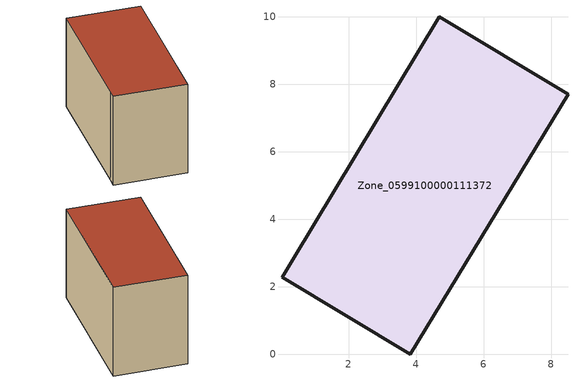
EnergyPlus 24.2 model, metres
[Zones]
Zone_0599100000111372
 floor ground (C_G): 3.83,0 0.03,2.29 0.34,2.8 4.68,10.01 8.5,7.71 z0
 wall outside (C_F): 3.83,0 8.5,7.71 4.68,10.01 0.34,2.8 0.03,2.29 3.83,0 z0:5.93
 roof outside (C_R): 0.03,2.29 3.83,0 8.5,7.71 4.68,10.01 0.34,2.8 z5.93
[BUILDING]
Pand.0599100000111372: North Axis=0; Terrain=City; Loads Convergence Tolerance Value=0.04; Temperature Convergence Tolerance Value=0.4; Solar Distribution=FullExterior; Maximum Number of Warmup Days=25; Minimum Number of Warmup Days=1
[Site:Location]
Rotterdam.The.Hague.AP_ZH_NLD Design_Conditions: Latitude=51.96; Longitude=4.45; Time Zone=1; Elevation=-4.5
[SITE:GROUNDTEMPERATURE:BUILDINGSURFACE]
18, 18, 18, 18, 18, 18, 18, 18, 18, 18, 18, 18
[MATERIAL] Thermal Absorptance=0.9; Solar Absorptance=0.7; Visible Absorptance=0.7
Name | Roughness | Thickness | Conductivity | Density | Specific Heat
G.TC.1946-1964 | MediumSmooth | 0.15 | 1 | 540 | 1210
F.TC.1946-1964 | Rough | 0.3 | 0.857143 | 1920 | 840
R.TC.1946-1964 | MediumRough | 0.2 | 0.235294 | 1500 | 1000
[CONSTRUCTION]
C_G: G.TC.1946-1964
C_F: F.TC.1946-1964
C_R: R.TC.1946-1964
[ZONE]
Zone_0599100000111372: Type=1; Multiplier=1; Ceiling Height=Autocalculate; Volume=Autocalculate; Floor Area=autocalculate; Part of Total Floor Area=Yes
[ZONEINFILTRATION:DESIGNFLOWRATE]
Infil_Zone_0599100000111372: Zone or ZoneList or Space or SpaceList=Zone_0599100000111372; Schedule=AlwaysOn; Design Flow Rate Calculation Method=Flow/Area; Flow Rate per Floor Area=0.003; Constant Term Coefficient=1; Temperature Term Coefficient=0; Velocity Term Coefficient=0; Velocity Squared Term Coefficient=0
[HVACTEMPLATE:ZONE:IDEALLOADSAIRSYSTEM]
Zone_0599100000111372: Maximum Heating Supply Air Temperature=50; Minimum Cooling Supply Air Temperature=13; Maximum Heating Supply Air Humidity Ratio=0.0156; Minimum Cooling Supply Air Humidity Ratio=0.0077; Heating Limit=NoLimit; Cooling Limit=NoLimit; Dehumidification Control Type=ConstantSensibleHeatRatio; Cooling Sensible Heat Ratio=0.7; Dehumidification Setpoint=60; Humidification Control Type=None; Humidification Setpoint=30; Outdoor Air Method=None; Outdoor Air Flow Rate per Person=0.00944; Outdoor Air Flow Rate per Zone Floor Area=0; Outdoor Air Flow Rate per Zone=0; Demand Controlled Ventilation Type=None; Outdoor Air Economizer Type=NoEconomizer; Heat Recovery Type=None; Sensible Heat Recovery Effectiveness=0.7; Latent Heat Recovery Effectiveness=0.65
[ZONECONTROL:THERMOSTAT]
ThermostatControl_Zone_0599100000111372: Zone or ZoneList=Zone_0599100000111372; Control Type Schedule=DualSetpointControlType; Control 1=Thermostat_Zone_0599100000111372; Temperature Difference Between Cutout And Setpoint=0
[THERMOSTATSETPOINT:DUALSETPOINT]
Thermostat_Zone_0599100000111372: Heating Setpoint Temperature Schedule=HeatingSetpoint_Zone_0599100000111372; Cooling Setpoint Temperature Schedule=CoolingSetpoint_Zone_0599100000111372
[SCHEDULE:COMPACT]
HeatingSetpoint_Zone_0599100000111372: Through: 12/31, For: AllDays, Until: 24:00, 21
CoolingSetpoint_Zone_0599100000111372: Through: 12/31, For: AllDays, Until: 24:00, 24
DualSetpointControlType: Through: 12/31, For: AllDays, Until: 24:00, 4
AlwaysOn: Through: 12/31, For: AllDays, Until: 24:00, 1
